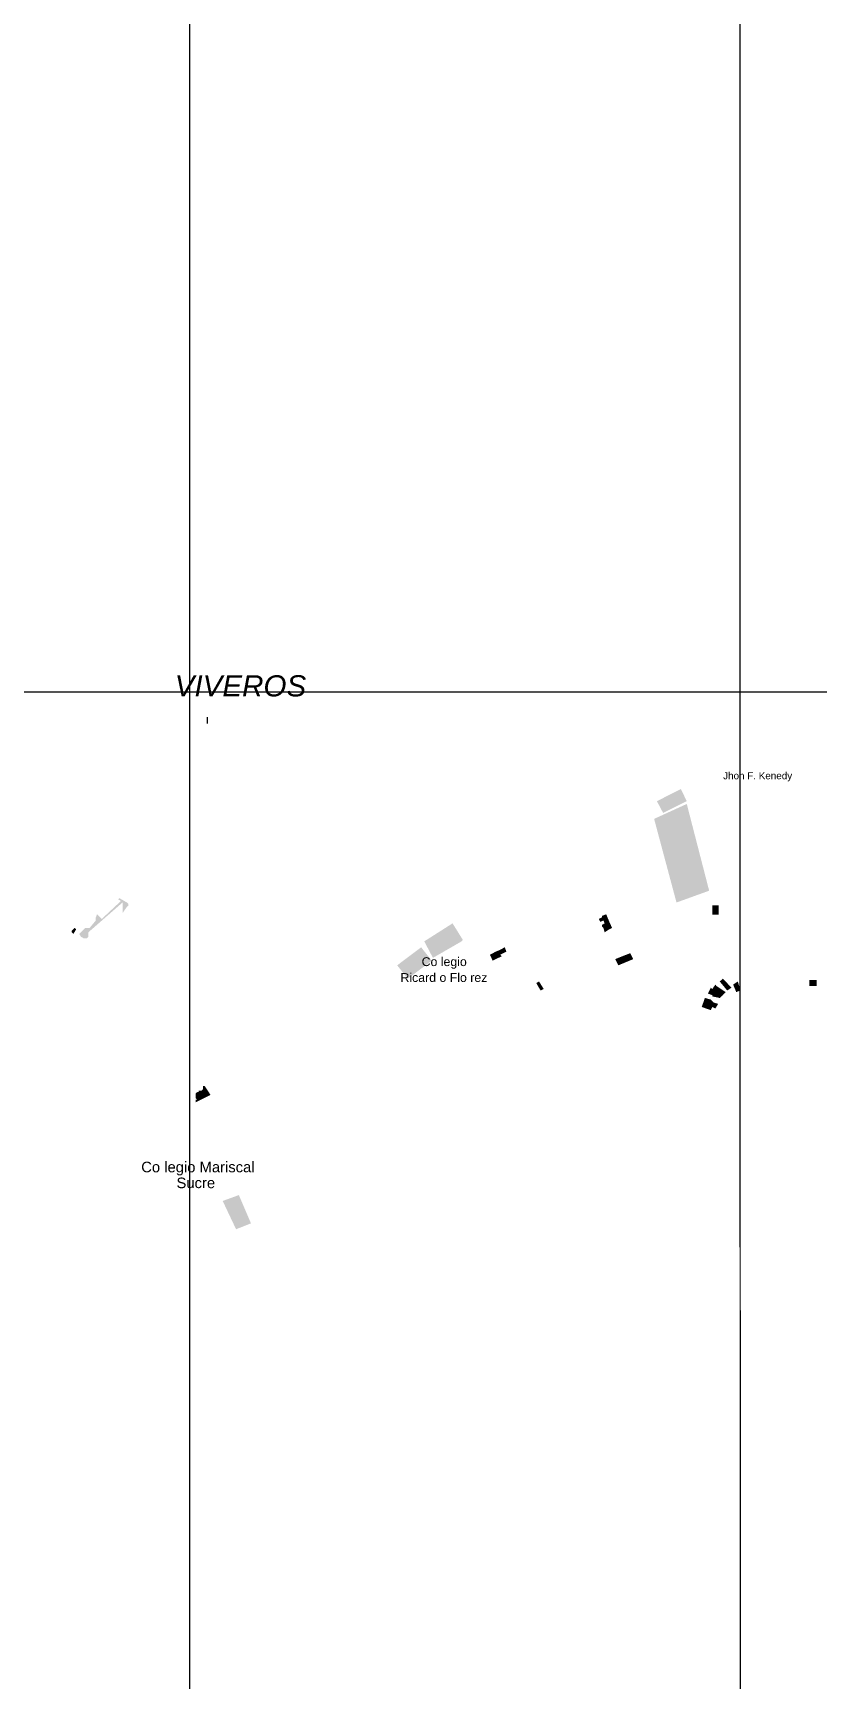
# Model space of a CAD drawing. Header units: millimetres. Extents: x -3588 to 75209, y -3737 to 38254.
# Drawn here: x 28627 to 29339, y 15773 to 17269 of the extents above; entities that cross this region are included whole.
import ezdxf

# ---------------------------------------------------------------- set-up
doc = ezdxf.new("R2010")
doc.units = ezdxf.units.MM
for name, color, linetype in [('H', 250, 'Continuous'), ('P', 253, 'Continuous'), ('T', 7, 'Continuous')]:
    doc.layers.add(name, color=color, linetype=linetype)

msp = doc.modelspace()

# ---------------------------------------------------------------- hatches: boundary and pattern name
at = {"layer": 'H', "linetype": 'Continuous'}
for points in [[(29198.803, 16560.612), (29193.154, 16571.335), (29214.887, 16582.345), (29220.248, 16571.335), (29198.803, 16560.612), (29198.803, 16560.612)], [(29190.609, 16555.251), (29220.248, 16568.806), (29240.573, 16490.036), (29210.934, 16479.314), (29190.609, 16555.251), (29190.609, 16555.251)], [(28675.722, 16446.858), (28672.905, 16446.858), (28670.36, 16448.266), (28668.952, 16450.795), (28674.313, 16456.172), (28678.266, 16456.172), (28683.915, 16462.942), (28683.915, 16465.758), (28685.036, 16468.591), (28689.277, 16464.35), (28706.769, 16480.722), (28704.24, 16482.13), (28705.36, 16483.266), (28712.13, 16479.314), (28713.554, 16477.905), (28713.554, 16476.497), (28712.13, 16475.361), (28708.177, 16469.711), (28708.177, 16479.314), (28677.13, 16452.219), (28677.13, 16449.387), (28677.13, 16448.266), (28675.722, 16446.858), (28675.722, 16446.858)], [(29152.504, 16456.172), (29149.96, 16455.036), (29145.735, 16452.219), (29144.598, 16456.172), (29143.19, 16457.581), (29143.19, 16458.989), (29145.735, 16460.397), (29144.598, 16462.942), (29141.782, 16461.805), (29140.373, 16464.35), (29143.19, 16465.758), (29143.19, 16467.183), (29147.143, 16468.591), (29149.96, 16461.805), (29152.504, 16456.172), (29152.504, 16456.172)], [(29243.405, 16468.303), (29249.055, 16468.303), (29249.055, 16476.769), (29243.405, 16476.769), (29243.405, 16468.303)], [(28664.711, 16456.172), (28666.119, 16455.036), (28663.591, 16450.795), (28662.166, 16452.219), (28662.166, 16453.628), (28664.711, 16456.172), (28664.711, 16456.172)], [(28989.906, 16429.062), (28982.001, 16444.025), (29007.687, 16460.397), (29017.001, 16445.434), (29015.88, 16444.025), (28989.906, 16429.062), (28989.906, 16429.062)], [(28967.037, 16410.146), (28957.451, 16422.292), (28979.184, 16438.664), (28988.786, 16426.533), (28967.037, 16410.146), (28967.037, 16410.146)], [(29056.53, 16434.711), (29050.881, 16431.895), (29052.289, 16430.47), (29046.928, 16427.942), (29044.111, 16426.533), (29041.566, 16431.895), (29046.928, 16434.711), (29049.76, 16435.847), (29055.122, 16438.664), (29056.53, 16434.711), (29056.53, 16434.711)], [(29158.153, 16422.292), (29155.321, 16427.942), (29168.876, 16433.303), (29171.709, 16427.942), (29158.153, 16422.292), (29158.153, 16422.292)], [(29087.577, 16399.423), (29083.624, 16406.209), (29086.169, 16407.617), (29090.41, 16400.831), (29087.577, 16399.423), (29087.577, 16399.423)], [(29250.175, 16407.617), (29253.007, 16410.146), (29260.897, 16401.968), (29256.944, 16399.423), (29250.175, 16407.617), (29250.175, 16407.617)], [(29262.322, 16404.784), (29266.547, 16407.617), (29269.091, 16399.423), (29265.138, 16398.015), (29262.322, 16404.784), (29262.322, 16404.784)], [(29331.474, 16403.376), (29338.243, 16403.376), (29338.243, 16409.025), (29331.474, 16409.025), (29331.474, 16403.376)], [(29244.814, 16388.412), (29248.766, 16387.292), (29246.222, 16383.051), (29243.405, 16384.46), (29235.211, 16388.412), (29236.62, 16392.653), (29241.997, 16391.245), (29244.814, 16388.412), (29244.814, 16388.412)], [(29243.405, 16400.831), (29244.814, 16400.831), (29253.007, 16395.198), (29250.175, 16392.653), (29243.405, 16394.062), (29243.405, 16395.198), (29239.452, 16396.606), (29241.997, 16401.968), (29243.405, 16400.831), (29243.405, 16400.831)], [(29247.358, 16403.376), (29255.536, 16398.015), (29253.007, 16395.198), (29244.814, 16400.831), (29243.405, 16400.831), (29246.222, 16404.784), (29247.358, 16403.376), (29247.358, 16403.376)], [(29235.211, 16388.412), (29243.405, 16384.46), (29241.997, 16381.643), (29233.803, 16384.46), (29235.211, 16388.412), (29235.211, 16388.412)], [(28781.298, 16312.763), (28782.706, 16312.763), (28788.068, 16304.585), (28774.528, 16297.799), (28774.528, 16299.208), (28774.528, 16300.344), (28775.937, 16300.344), (28774.528, 16301.752), (28774.528, 16303.161), (28774.528, 16305.993), (28775.937, 16307.114), (28777.345, 16307.114), (28777.345, 16308.522), (28778.753, 16308.522), (28779.89, 16308.522), (28781.298, 16309.946), (28781.298, 16311.355), (28781.298, 16312.763), (28781.298, 16312.763)], [(28811.225, 16182.637), (28799.078, 16208.323), (28813.754, 16213.684), (28824.764, 16187.998), (28811.225, 16182.637), (28811.225, 16182.637)]]:
    msp.add_hatch(color=256, dxfattribs=at).paths.add_polyline_path(points)

# ---------------------------------------------------------------- linework, layer by layer
at = {"layer": 'P', "const_width": 1.2}
for points in [[(28768.994, 12280.704), (28768.936, 21351.627)], [(29269.39, 12259.443), (29267.793, 21353.783)], [(20542.731, 16670.43), (35743.361, 16670.43)]]:
    msp.add_lwpolyline(points, dxfattribs=at)
at = {"layer": 'P'}
msp.add_lwpolyline([(28785.251, 16641.911), (28785.251, 16647.561)], dxfattribs=at)

# ---------------------------------------------------------------- texts
at = {"layer": 'T', "attachment_point": 1}
for s, insert, char_height in [('{\\fArial|b0|i1|c0|p18;VIVEROS}', (28755.564, 16685.665), 19.20446), ('{\\fArial|b0|i0|c0|p18;Jhon F. Kenedy}', (29253.28, 16597.645), 6.40149), ('{\\fArial|b0|i0|c0|p18;Co legio}', (28979.616, 16429.606), 8.00186), ('{\\fArial|b0|i0|c0|p18;Ricard o Flo rez}', (28960.412, 16415.203), 8.00186), ('{\\fArial|b0|i0|c0|p18;Co legio Mariscal}', (28725.157, 16243.963), 9.60223), ('{\\fArial|b0|i0|c0|p18;Sucre}', (28757.164, 16229.56), 9.60223)]:
    msp.add_mtext(s, dxfattribs=dict(at, insert=insert, char_height=char_height))

doc.saveas('drawing.dxf')
